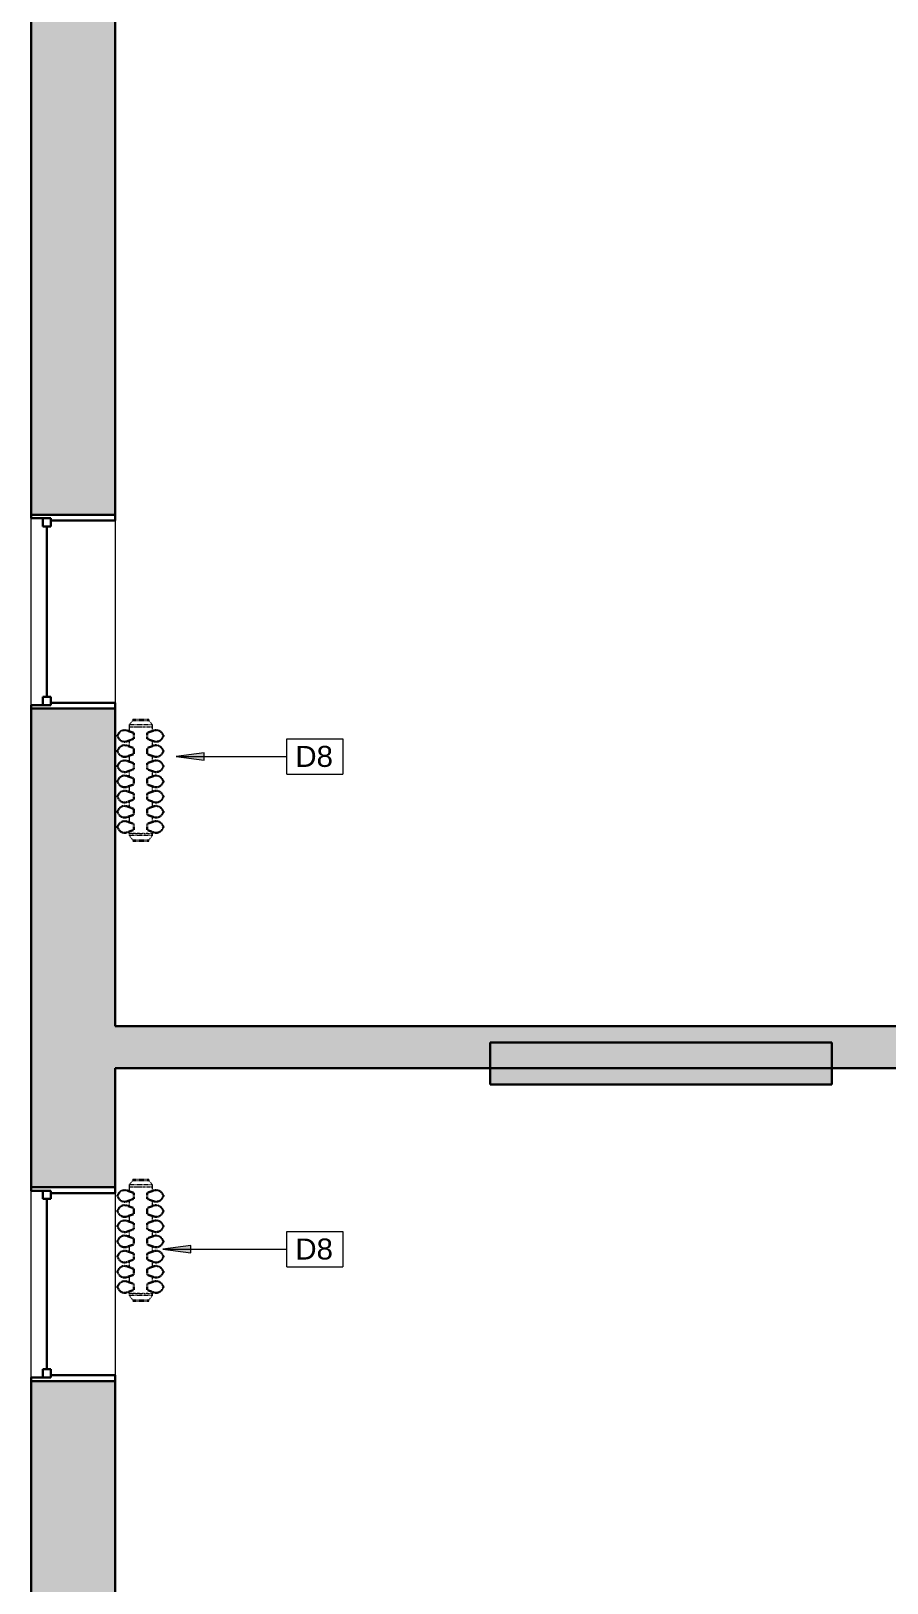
# Model space of a CAD drawing. Header units: inches. Extents: x -1176 to 1551, y -3558 to 978.
# Drawn here: x -1035.1 to -851.8, y -903.2 to -570.9 of the extents above; entities that cross this region are included whole.
import ezdxf

# ---------------------------------------------------------------- set-up
doc = ezdxf.new("R2010")
doc.units = ezdxf.units.IN
doc.header["$MEASUREMENT"] = 0
doc.linetypes.add('Demolished', pattern=[0.1875, 0.125, -0.0625])
for name, color, linetype, lineweight in [('A-ANNO-KEYN', 231, 'Continuous', 9), ('A-GENM', 13, 'Demolished', 9), ('A-GLAZ', 151, 'Continuous', 18), ('A-WALL', 113, 'Continuous', 18), ('A-WALL-PATT', 111, 'Continuous', 18)]:
    doc.layers.add(name, color=color, linetype=linetype, lineweight=lineweight)
doc.styles.add('Arial', font='arial.ttf', dxfattribs={"height": 4.5})

# ---------------------------------------------------------------- blocks, each defined once
blk = doc.blocks.new('Double Hung - medium 5ft 3_51_2_-6826450-1st Floor Demo')
at = {"layer": 'A-GLAZ', "color": 8, "lineweight": 30}
for p, q in [((-20.75, 9), (-20, 9)), ((-20, 4.75), (-20, 9)), ((20, 4.75), (20, 9)), ((20.75, 9), (20, 9)), ((-20, 6.5), (-20, 4.75)), ((-20, 6.5), (-18.25, 6.5)), ((-20, 4.75), (-18.25, 4.75)), ((-20, 4.75), (-19.5, 4.75)), ((-19.5, -9), (-19.5, 4.75)), ((-18.25, 6.5), (-18.25, 4.75)), ((-18.25, 5.625), (18.25, 5.625)), ((18.25, 6.5), (18.25, 4.75)), ((20, 6.5), (18.25, 6.5)), ((20, 4.75), (18.25, 4.75)), ((19.5, 4.75), (20, 4.75)), ((19.5, 4.75), (19.5, -9)), ((20, 6.5), (20, 4.75)), ((-19.5, -9), (-20.75, -9)), ((19.5, -9), (20.75, -9))]:
    blk.add_line(p, q, dxfattribs=at)
blk = doc.blocks.new('Cast_Iron_Radiator_8182 - Cast_Iron_Radiator_8182-V40-1st Floor Demo')
at = {"layer": 'A-GENM', "color": 10, "lineweight": 30}
for p, q in [((-5.97, 4.81), (-5.94, 4.85)), ((-5.79, 4.93), (-5.71, 4.93)), ((-5.56, 4.85), (-5.53, 4.81)), ((-2.72, 4.81), (-2.69, 4.85)), ((-2.54, 4.93), (-2.46, 4.93)), ((-2.31, 4.85), (-2.28, 4.81)), ((0.53, 4.81), (0.56, 4.85)), ((0.71, 4.93), (0.79, 4.93)), ((0.94, 4.85), (0.97, 4.81)), ((3.78, 4.81), (3.81, 4.85)), ((3.96, 4.93), (4.04, 4.93)), ((4.19, 4.85), (4.22, 4.81)), ((7.03, 4.81), (7.06, 4.85)), ((7.21, 4.93), (7.29, 4.93)), ((7.44, 4.85), (7.47, 4.81)), ((10.28, 4.81), (10.31, 4.85)), ((10.46, 4.93), (10.54, 4.93)), ((10.69, 4.85), (10.72, 4.81)), ((13.53, 4.81), (13.56, 4.85)), ((13.71, 4.93), (13.79, 4.93)), ((13.94, 4.85), (13.97, 4.81)), ((-6.91, 2.87), (-6.39, 1.43)), ((-5.11, 1.43), (-6.39, 1.43)), ((-4.59, 2.87), (-5.11, 1.43)), ((-3.66, 2.87), (-3.14, 1.43)), ((-1.86, 1.43), (-3.14, 1.43)), ((-1.34, 2.87), (-1.86, 1.43)), ((-0.41, 2.87), (0.11, 1.43)), ((1.39, 1.43), (0.11, 1.43)), ((1.91, 2.87), (1.39, 1.43)), ((2.84, 2.87), (3.36, 1.43)), ((4.64, 1.43), (3.36, 1.43)), ((5.16, 2.87), (4.64, 1.43)), ((6.09, 2.87), (6.61, 1.43)), ((7.89, 1.43), (6.61, 1.43)), ((8.41, 2.87), (7.89, 1.43)), ((9.34, 2.87), (9.86, 1.43)), ((11.14, 1.43), (9.86, 1.43)), ((11.66, 2.87), (11.14, 1.43)), ((12.59, 2.87), (13.11, 1.43)), ((14.39, 1.43), (13.11, 1.43)), ((14.91, 2.87), (14.39, 1.43)), ((-6.91, -2.87), (-6.39, -1.43)), ((-5.11, -1.43), (-6.39, -1.43)), ((-4.59, -2.87), (-5.11, -1.43)), ((-3.66, -2.87), (-3.14, -1.43)), ((-1.86, -1.43), (-3.14, -1.43)), ((-1.34, -2.87), (-1.86, -1.43)), ((-0.41, -2.87), (0.11, -1.43)), ((1.39, -1.43), (0.11, -1.43)), ((1.91, -2.87), (1.39, -1.43)), ((2.84, -2.87), (3.36, -1.43)), ((4.64, -1.43), (3.36, -1.43)), ((5.16, -2.87), (4.64, -1.43)), ((6.09, -2.87), (6.61, -1.43)), ((7.89, -1.43), (6.61, -1.43)), ((8.41, -2.87), (7.89, -1.43)), ((9.34, -2.87), (9.86, -1.43)), ((11.14, -1.43), (9.86, -1.43)), ((11.66, -2.87), (11.14, -1.43)), ((12.59, -2.87), (13.11, -1.43)), ((14.39, -1.43), (13.11, -1.43)), ((14.91, -2.87), (14.39, -1.43)), ((-5.97, -4.81), (-5.94, -4.85)), ((-5.79, -4.93), (-5.71, -4.93)), ((-5.56, -4.85), (-5.53, -4.81)), ((-2.72, -4.81), (-2.69, -4.85)), ((-2.54, -4.93), (-2.46, -4.93)), ((-2.31, -4.85), (-2.28, -4.81)), ((0.53, -4.81), (0.56, -4.85)), ((0.71, -4.93), (0.79, -4.93)), ((0.94, -4.85), (0.97, -4.81)), ((3.78, -4.81), (3.81, -4.85)), ((3.96, -4.93), (4.04, -4.93)), ((4.19, -4.85), (4.22, -4.81)), ((7.03, -4.81), (7.06, -4.85)), ((7.21, -4.93), (7.29, -4.93)), ((7.44, -4.85), (7.47, -4.81)), ((10.28, -4.81), (10.31, -4.85)), ((10.46, -4.93), (10.54, -4.93)), ((10.69, -4.85), (10.72, -4.81)), ((13.53, -4.81), (13.56, -4.85)), ((13.71, -4.93), (13.79, -4.93)), ((13.94, -4.85), (13.97, -4.81))]:
    blk.add_line(p, q, dxfattribs=at)
at = {"layer": 'A-GENM', "color": 7}
for p, q in [((-8.54, 1.63), (-8.79, 1.63)), ((-8.79, 1.63), (-8.79, -1.77)), ((-7.58, 2.44), (-8.54, 1.63)), ((-8.54, 1.63), (-8.54, -1.77)), ((-7.18, 2.44), (-7.58, 2.44)), ((-7.58, -2.57), (-7.58, 2.44)), ((-6.75, 2.44), (-7.18, 2.44)), ((-7.18, 2.29), (-7.18, 2.44)), ((-7.18, 2.3), (-7.18, 2.19)), ((-7.18, 1.78), (-7.18, 2.19)), ((-7.18, 1.79), (-7.18, 1.71)), ((-7.18, 1.7), (-7.18, 1.57)), ((-7.18, 1.05), (-7.18, 1.57)), ((-7.18, 1.06), (-7.18, 0.72)), ((-7.18, 0.19), (-7.18, 0.71)), ((-7.18, 0.19), (-7.18, -0.36)), ((-3.5, 2.44), (-4.75, 2.44)), ((-0.25, 2.44), (-1.5, 2.44)), ((3, 2.44), (1.75, 2.44)), ((6.25, 2.44), (5, 2.44)), ((9.5, 2.44), (8.25, 2.44)), ((12.75, 2.44), (11.5, 2.44)), ((15.7, 2.44), (14.75, 2.44)), ((16.11, 2.44), (15.7, 2.44)), ((15.7, 2.44), (15.7, 2.29)), ((15.7, 2.3), (15.7, 2.19)), ((15.7, 2.19), (15.7, 1.78)), ((15.7, 1.79), (15.7, 1.71)), ((15.7, 1.7), (15.7, 1.57)), ((15.7, 1.57), (15.7, 1.05)), ((15.7, 1.06), (15.7, 0.72)), ((15.7, 0.71), (15.7, 0.19)), ((15.7, 0.19), (15.7, -0.36)), ((17.06, 1.63), (16.11, 2.44)), ((16.11, -2.57), (16.11, 2.44)), ((17.31, 1.63), (17.06, 1.63)), ((17.06, 1.63), (17.06, -1.77)), ((17.31, 1.63), (17.31, -1.77)), ((-8.79, -1.77), (-8.54, -1.77)), ((-8.54, -1.77), (-7.58, -2.57)), ((-7.58, -2.57), (-7.18, -2.57)), ((-7.18, -0.83), (-7.18, -0.35)), ((-7.18, -0.83), (-7.18, -1.22)), ((-7.18, -1.6), (-7.18, -1.21)), ((-7.18, -1.61), (-7.18, -2.03)), ((-7.18, -2.26), (-7.18, -2.02)), ((-7.18, -2.29), (-7.18, -2.45)), ((-7.18, -2.55), (-7.18, -2.44)), ((-7.18, -2.56), (-7.18, -2.57)), ((-7.18, -2.56), (-6.8, -2.56)), ((-4.7, -2.56), (-3.55, -2.56)), ((-1.45, -2.56), (-0.3, -2.56)), ((1.8, -2.56), (2.95, -2.56)), ((5.05, -2.56), (6.2, -2.56)), ((8.3, -2.56), (9.45, -2.56)), ((11.55, -2.56), (12.7, -2.56)), ((14.8, -2.56), (15.7, -2.56)), ((15.7, -0.35), (15.7, -0.83)), ((15.7, -0.83), (15.7, -1.22)), ((15.7, -1.21), (15.7, -1.6)), ((15.7, -1.61), (15.7, -2.03)), ((15.7, -2.02), (15.7, -2.26)), ((15.7, -2.29), (15.7, -2.45)), ((15.7, -2.44), (15.7, -2.55)), ((15.7, -2.56), (15.7, -2.57)), ((15.7, -2.57), (16.11, -2.57)), ((16.11, -2.57), (17.06, -1.77)), ((17.06, -1.77), (17.31, -1.77))]:
    blk.add_line(p, q, dxfattribs=at)
at = {"layer": 'A-GENM', "color": 7, "flags": 128}
for points in [[(-7, 3.38), (-7, 3.44), (-7, 3.5), (-6.99, 3.56), (-6.98, 3.62), (-6.97, 3.68), (-6.96, 3.74), (-6.94, 3.8), (-6.93, 3.85), (-6.91, 3.91), (-6.88, 3.97), (-6.86, 4.02), (-6.83, 4.08), (-6.8, 4.13), (-6.77, 4.18), (-6.74, 4.23), (-6.71, 4.28), (-6.67, 4.33), (-6.63, 4.37), (-6.59, 4.42), (-6.55, 4.46), (-6.5, 4.5), (-6.46, 4.54), (-6.41, 4.58), (-6.36, 4.61), (-6.31, 4.65), (-6.26, 4.68), (-6.21, 4.71), (-6.16, 4.73), (-6.1, 4.76), (-6.05, 4.78), (-5.99, 4.8)], [(-7, 2.44), (-7, 2.5), (-7, 2.57), (-7, 2.64), (-7, 2.71), (-7, 2.77), (-7, 2.84), (-7, 2.9), (-7, 2.95), (-7, 3.01), (-7, 3.06), (-7, 3.1), (-7, 3.15), (-7, 3.18), (-7, 3.22), (-7, 3.25), (-7, 3.28), (-7, 3.31), (-7, 3.33), (-7, 3.35), (-7, 3.36), (-7, 3.37), (-7, 3.38), (-7, 3.38), (-7, 3.38)], [(-5.9, 4.89), (-5.9, 4.9), (-5.89, 4.9), (-5.88, 4.9), (-5.88, 4.91), (-5.87, 4.91), (-5.87, 4.92), (-5.86, 4.92), (-5.85, 4.92), (-5.84, 4.92), (-5.84, 4.93), (-5.83, 4.93), (-5.82, 4.93), (-5.82, 4.93), (-5.81, 4.93), (-5.8, 4.93)], [(-5.71, 4.93), (-5.7, 4.93), (-5.69, 4.93), (-5.68, 4.93), (-5.68, 4.93), (-5.67, 4.93), (-5.66, 4.93), (-5.65, 4.92), (-5.65, 4.92), (-5.64, 4.92), (-5.63, 4.91), (-5.63, 4.91), (-5.62, 4.91), (-5.61, 4.9), (-5.61, 4.9), (-5.6, 4.9), (-5.6, 4.89)], [(-5.53, 4.81), (-5.48, 4.79), (-5.42, 4.77), (-5.36, 4.74), (-5.31, 4.72), (-5.26, 4.69), (-5.21, 4.66), (-5.16, 4.62), (-5.11, 4.59), (-5.06, 4.55), (-5.01, 4.51), (-4.97, 4.47), (-4.93, 4.43), (-4.89, 4.39), (-4.85, 4.34), (-4.81, 4.3), (-4.77, 4.25), (-4.74, 4.2), (-4.71, 4.15), (-4.68, 4.1), (-4.65, 4.04), (-4.63, 3.99), (-4.6, 3.93), (-4.58, 3.88), (-4.56, 3.82), (-4.55, 3.76), (-4.53, 3.7), (-4.52, 3.64), (-4.51, 3.58), (-4.5, 3.52), (-4.5, 3.47), (-4.5, 3.41), (-4.5, 3.38)], [(-4.5, 3.38), (-4.5, 3.38), (-4.5, 3.38), (-4.5, 3.37), (-4.5, 3.35), (-4.5, 3.34), (-4.5, 3.31), (-4.5, 3.29), (-4.5, 3.26), (-4.5, 3.23), (-4.5, 3.19), (-4.5, 3.16), (-4.5, 3.11), (-4.5, 3.07), (-4.5, 3.02), (-4.5, 2.97), (-4.5, 2.91), (-4.5, 2.85), (-4.5, 2.79), (-4.5, 2.73), (-4.5, 2.66), (-4.5, 2.59), (-4.5, 2.52), (-4.5, 2.44)], [(-3.75, 3.38), (-3.75, 3.44), (-3.75, 3.5), (-3.74, 3.56), (-3.73, 3.62), (-3.72, 3.68), (-3.71, 3.74), (-3.69, 3.8), (-3.68, 3.85), (-3.66, 3.91), (-3.63, 3.97), (-3.61, 4.02), (-3.58, 4.08), (-3.55, 4.13), (-3.52, 4.18), (-3.49, 4.23), (-3.46, 4.28), (-3.42, 4.33), (-3.38, 4.37), (-3.34, 4.42), (-3.3, 4.46), (-3.25, 4.5), (-3.21, 4.54), (-3.16, 4.58), (-3.11, 4.61), (-3.06, 4.65), (-3.01, 4.68), (-2.96, 4.71), (-2.91, 4.73), (-2.85, 4.76), (-2.8, 4.78), (-2.74, 4.8)], [(-3.75, 2.44), (-3.75, 2.5), (-3.75, 2.57), (-3.75, 2.64), (-3.75, 2.71), (-3.75, 2.77), (-3.75, 2.84), (-3.75, 2.9), (-3.75, 2.95), (-3.75, 3.01), (-3.75, 3.06), (-3.75, 3.1), (-3.75, 3.15), (-3.75, 3.18), (-3.75, 3.22), (-3.75, 3.25), (-3.75, 3.28), (-3.75, 3.31), (-3.75, 3.33), (-3.75, 3.35), (-3.75, 3.36), (-3.75, 3.37), (-3.75, 3.38), (-3.75, 3.38), (-3.75, 3.38)], [(-2.65, 4.89), (-2.65, 4.9), (-2.64, 4.9), (-2.63, 4.9), (-2.63, 4.91), (-2.62, 4.91), (-2.62, 4.92), (-2.61, 4.92), (-2.6, 4.92), (-2.59, 4.92), (-2.59, 4.93), (-2.58, 4.93), (-2.57, 4.93), (-2.57, 4.93), (-2.56, 4.93), (-2.55, 4.93)], [(-2.46, 4.93), (-2.45, 4.93), (-2.44, 4.93), (-2.43, 4.93), (-2.43, 4.93), (-2.42, 4.93), (-2.41, 4.93), (-2.4, 4.92), (-2.4, 4.92), (-2.39, 4.92), (-2.38, 4.91), (-2.38, 4.91), (-2.37, 4.91), (-2.36, 4.9), (-2.36, 4.9), (-2.35, 4.9), (-2.35, 4.89)], [(-2.28, 4.81), (-2.23, 4.79), (-2.17, 4.77), (-2.11, 4.74), (-2.06, 4.72), (-2.01, 4.69), (-1.96, 4.66), (-1.91, 4.62), (-1.86, 4.59), (-1.81, 4.55), (-1.76, 4.51), (-1.72, 4.47), (-1.68, 4.43), (-1.64, 4.39), (-1.6, 4.34), (-1.56, 4.3), (-1.52, 4.25), (-1.49, 4.2), (-1.46, 4.15), (-1.43, 4.1), (-1.4, 4.04), (-1.38, 3.99), (-1.35, 3.93), (-1.33, 3.88), (-1.31, 3.82), (-1.3, 3.76), (-1.28, 3.7), (-1.27, 3.64), (-1.26, 3.58), (-1.25, 3.52), (-1.25, 3.47), (-1.25, 3.41), (-1.25, 3.38)], [(-1.25, 3.38), (-1.25, 3.38), (-1.25, 3.38), (-1.25, 3.37), (-1.25, 3.35), (-1.25, 3.34), (-1.25, 3.31), (-1.25, 3.29), (-1.25, 3.26), (-1.25, 3.23), (-1.25, 3.19), (-1.25, 3.16), (-1.25, 3.11), (-1.25, 3.07), (-1.25, 3.02), (-1.25, 2.97), (-1.25, 2.91), (-1.25, 2.85), (-1.25, 2.79), (-1.25, 2.73), (-1.25, 2.66), (-1.25, 2.59), (-1.25, 2.52), (-1.25, 2.44)], [(-0.5, 3.38), (-0.5, 3.44), (-0.5, 3.5), (-0.49, 3.56), (-0.48, 3.62), (-0.47, 3.68), (-0.46, 3.74), (-0.44, 3.8), (-0.43, 3.85), (-0.41, 3.91), (-0.38, 3.97), (-0.36, 4.02), (-0.33, 4.08), (-0.3, 4.13), (-0.27, 4.18), (-0.24, 4.23), (-0.21, 4.28), (-0.17, 4.33), (-0.13, 4.37), (-0.09, 4.42), (-0.05, 4.46), (0, 4.5), (0.04, 4.54), (0.09, 4.58), (0.14, 4.61), (0.19, 4.65), (0.24, 4.68), (0.29, 4.71), (0.34, 4.73), (0.4, 4.76), (0.45, 4.78), (0.51, 4.8)], [(-0.5, 2.44), (-0.5, 2.5), (-0.5, 2.57), (-0.5, 2.64), (-0.5, 2.71), (-0.5, 2.77), (-0.5, 2.84), (-0.5, 2.9), (-0.5, 2.95), (-0.5, 3.01), (-0.5, 3.06), (-0.5, 3.1), (-0.5, 3.15), (-0.5, 3.18), (-0.5, 3.22), (-0.5, 3.25), (-0.5, 3.28), (-0.5, 3.31), (-0.5, 3.33), (-0.5, 3.35), (-0.5, 3.36), (-0.5, 3.37), (-0.5, 3.38), (-0.5, 3.38), (-0.5, 3.38)], [(0.6, 4.89), (0.6, 4.9), (0.61, 4.9), (0.62, 4.9), (0.62, 4.91), (0.63, 4.91), (0.63, 4.92), (0.64, 4.92), (0.65, 4.92), (0.66, 4.92), (0.66, 4.93), (0.67, 4.93), (0.68, 4.93), (0.68, 4.93), (0.69, 4.93), (0.7, 4.93)], [(0.79, 4.93), (0.8, 4.93), (0.81, 4.93), (0.82, 4.93), (0.82, 4.93), (0.83, 4.93), (0.84, 4.93), (0.85, 4.92), (0.85, 4.92), (0.86, 4.92), (0.87, 4.91), (0.87, 4.91), (0.88, 4.91), (0.89, 4.9), (0.89, 4.9), (0.9, 4.9), (0.9, 4.89)], [(0.97, 4.81), (1.02, 4.79), (1.08, 4.77), (1.14, 4.74), (1.19, 4.72), (1.24, 4.69), (1.29, 4.66), (1.34, 4.62), (1.39, 4.59), (1.44, 4.55), (1.49, 4.51), (1.53, 4.47), (1.57, 4.43), (1.61, 4.39), (1.65, 4.34), (1.69, 4.3), (1.73, 4.25), (1.76, 4.2), (1.79, 4.15), (1.82, 4.1), (1.85, 4.04), (1.87, 3.99), (1.9, 3.93), (1.92, 3.88), (1.94, 3.82), (1.95, 3.76), (1.97, 3.7), (1.98, 3.64), (1.99, 3.58), (2, 3.52), (2, 3.47), (2, 3.41), (2, 3.38)], [(2, 3.38), (2, 3.38), (2, 3.38), (2, 3.37), (2, 3.35), (2, 3.34), (2, 3.31), (2, 3.29), (2, 3.26), (2, 3.23), (2, 3.19), (2, 3.16), (2, 3.11), (2, 3.07), (2, 3.02), (2, 2.97), (2, 2.91), (2, 2.85), (2, 2.79), (2, 2.73), (2, 2.66), (2, 2.59), (2, 2.52), (2, 2.44)], [(2.75, 3.38), (2.75, 3.44), (2.75, 3.5), (2.76, 3.56), (2.77, 3.62), (2.78, 3.68), (2.79, 3.74), (2.81, 3.8), (2.82, 3.85), (2.84, 3.91), (2.87, 3.97), (2.89, 4.02), (2.92, 4.08), (2.95, 4.13), (2.98, 4.18), (3.01, 4.23), (3.04, 4.28), (3.08, 4.33), (3.12, 4.37), (3.16, 4.42), (3.2, 4.46), (3.25, 4.5), (3.29, 4.54), (3.34, 4.58), (3.39, 4.61), (3.44, 4.65), (3.49, 4.68), (3.54, 4.71), (3.59, 4.73), (3.65, 4.76), (3.7, 4.78), (3.76, 4.8)], [(2.75, 2.44), (2.75, 2.5), (2.75, 2.57), (2.75, 2.64), (2.75, 2.71), (2.75, 2.77), (2.75, 2.84), (2.75, 2.9), (2.75, 2.95), (2.75, 3.01), (2.75, 3.06), (2.75, 3.1), (2.75, 3.15), (2.75, 3.18), (2.75, 3.22), (2.75, 3.25), (2.75, 3.28), (2.75, 3.31), (2.75, 3.33), (2.75, 3.35), (2.75, 3.36), (2.75, 3.37), (2.75, 3.38), (2.75, 3.38), (2.75, 3.38)], [(3.85, 4.89), (3.85, 4.9), (3.86, 4.9), (3.87, 4.9), (3.87, 4.91), (3.88, 4.91), (3.88, 4.92), (3.89, 4.92), (3.9, 4.92), (3.91, 4.92), (3.91, 4.93), (3.92, 4.93), (3.93, 4.93), (3.93, 4.93), (3.94, 4.93), (3.95, 4.93)], [(4.04, 4.93), (4.05, 4.93), (4.06, 4.93), (4.07, 4.93), (4.07, 4.93), (4.08, 4.93), (4.09, 4.93), (4.1, 4.92), (4.1, 4.92), (4.11, 4.92), (4.12, 4.91), (4.12, 4.91), (4.13, 4.91), (4.14, 4.9), (4.14, 4.9), (4.15, 4.9), (4.15, 4.89)], [(4.22, 4.81), (4.27, 4.79), (4.33, 4.77), (4.39, 4.74), (4.44, 4.72), (4.49, 4.69), (4.54, 4.66), (4.59, 4.62), (4.64, 4.59), (4.69, 4.55), (4.74, 4.51), (4.78, 4.47), (4.82, 4.43), (4.86, 4.39), (4.9, 4.34), (4.94, 4.3), (4.98, 4.25), (5.01, 4.2), (5.04, 4.15), (5.07, 4.1), (5.1, 4.04), (5.12, 3.99), (5.15, 3.93), (5.17, 3.88), (5.19, 3.82), (5.2, 3.76), (5.22, 3.7), (5.23, 3.64), (5.24, 3.58), (5.25, 3.52), (5.25, 3.47), (5.25, 3.41), (5.25, 3.38)], [(5.25, 3.38), (5.25, 3.38), (5.25, 3.38), (5.25, 3.37), (5.25, 3.35), (5.25, 3.34), (5.25, 3.31), (5.25, 3.29), (5.25, 3.26), (5.25, 3.23), (5.25, 3.19), (5.25, 3.16), (5.25, 3.11), (5.25, 3.07), (5.25, 3.02), (5.25, 2.97), (5.25, 2.91), (5.25, 2.85), (5.25, 2.79), (5.25, 2.73), (5.25, 2.66), (5.25, 2.59), (5.25, 2.52), (5.25, 2.44)], [(6, 3.38), (6, 3.44), (6, 3.5), (6.01, 3.56), (6.02, 3.62), (6.03, 3.68), (6.04, 3.74), (6.06, 3.8), (6.07, 3.85), (6.09, 3.91), (6.12, 3.97), (6.14, 4.02), (6.17, 4.08), (6.2, 4.13), (6.23, 4.18), (6.26, 4.23), (6.29, 4.28), (6.33, 4.33), (6.37, 4.37), (6.41, 4.42), (6.45, 4.46), (6.5, 4.5), (6.54, 4.54), (6.59, 4.58), (6.64, 4.61), (6.69, 4.65), (6.74, 4.68), (6.79, 4.71), (6.84, 4.73), (6.9, 4.76), (6.95, 4.78), (7.01, 4.8)], [(6, 2.44), (6, 2.5), (6, 2.57), (6, 2.64), (6, 2.71), (6, 2.77), (6, 2.84), (6, 2.9), (6, 2.95), (6, 3.01), (6, 3.06), (6, 3.1), (6, 3.15), (6, 3.18), (6, 3.22), (6, 3.25), (6, 3.28), (6, 3.31), (6, 3.33), (6, 3.35), (6, 3.36), (6, 3.37), (6, 3.38), (6, 3.38), (6, 3.38)], [(7.1, 4.89), (7.1, 4.9), (7.11, 4.9), (7.12, 4.9), (7.12, 4.91), (7.13, 4.91), (7.13, 4.92), (7.14, 4.92), (7.15, 4.92), (7.16, 4.92), (7.16, 4.93), (7.17, 4.93), (7.18, 4.93), (7.18, 4.93), (7.19, 4.93), (7.2, 4.93)], [(7.29, 4.93), (7.3, 4.93), (7.31, 4.93), (7.32, 4.93), (7.32, 4.93), (7.33, 4.93), (7.34, 4.93), (7.35, 4.92), (7.35, 4.92), (7.36, 4.92), (7.37, 4.91), (7.37, 4.91), (7.38, 4.91), (7.39, 4.9), (7.39, 4.9), (7.4, 4.9), (7.4, 4.89)], [(7.47, 4.81), (7.52, 4.79), (7.58, 4.77), (7.64, 4.74), (7.69, 4.72), (7.74, 4.69), (7.79, 4.66), (7.84, 4.62), (7.89, 4.59), (7.94, 4.55), (7.99, 4.51), (8.03, 4.47), (8.07, 4.43), (8.11, 4.39), (8.15, 4.34), (8.19, 4.3), (8.23, 4.25), (8.26, 4.2), (8.29, 4.15), (8.32, 4.1), (8.35, 4.04), (8.37, 3.99), (8.4, 3.93), (8.42, 3.88), (8.44, 3.82), (8.45, 3.76), (8.47, 3.7), (8.48, 3.64), (8.49, 3.58), (8.5, 3.52), (8.5, 3.47), (8.5, 3.41), (8.5, 3.38)], [(8.5, 3.38), (8.5, 3.38), (8.5, 3.38), (8.5, 3.37), (8.5, 3.35), (8.5, 3.34), (8.5, 3.31), (8.5, 3.29), (8.5, 3.26), (8.5, 3.23), (8.5, 3.19), (8.5, 3.16), (8.5, 3.11), (8.5, 3.07), (8.5, 3.02), (8.5, 2.97), (8.5, 2.91), (8.5, 2.85), (8.5, 2.79), (8.5, 2.73), (8.5, 2.66), (8.5, 2.59), (8.5, 2.52), (8.5, 2.44)], [(9.25, 3.38), (9.25, 3.44), (9.25, 3.5), (9.26, 3.56), (9.27, 3.62), (9.28, 3.68), (9.29, 3.74), (9.31, 3.8), (9.32, 3.85), (9.34, 3.91), (9.37, 3.97), (9.39, 4.02), (9.42, 4.08), (9.45, 4.13), (9.48, 4.18), (9.51, 4.23), (9.54, 4.28), (9.58, 4.33), (9.62, 4.37), (9.66, 4.42), (9.7, 4.46), (9.75, 4.5), (9.79, 4.54), (9.84, 4.58), (9.89, 4.61), (9.94, 4.65), (9.99, 4.68), (10.04, 4.71), (10.09, 4.73), (10.15, 4.76), (10.2, 4.78), (10.26, 4.8)], [(9.25, 2.44), (9.25, 2.5), (9.25, 2.57), (9.25, 2.64), (9.25, 2.71), (9.25, 2.77), (9.25, 2.84), (9.25, 2.9), (9.25, 2.95), (9.25, 3.01), (9.25, 3.06), (9.25, 3.1), (9.25, 3.15), (9.25, 3.18), (9.25, 3.22), (9.25, 3.25), (9.25, 3.28), (9.25, 3.31), (9.25, 3.33), (9.25, 3.35), (9.25, 3.36), (9.25, 3.37), (9.25, 3.38), (9.25, 3.38), (9.25, 3.38)], [(10.35, 4.89), (10.35, 4.9), (10.36, 4.9), (10.37, 4.9), (10.37, 4.91), (10.38, 4.91), (10.38, 4.92), (10.39, 4.92), (10.4, 4.92), (10.41, 4.92), (10.41, 4.93), (10.42, 4.93), (10.43, 4.93), (10.43, 4.93), (10.44, 4.93), (10.45, 4.93)], [(10.54, 4.93), (10.55, 4.93), (10.56, 4.93), (10.57, 4.93), (10.57, 4.93), (10.58, 4.93), (10.59, 4.93), (10.6, 4.92), (10.6, 4.92), (10.61, 4.92), (10.62, 4.91), (10.62, 4.91), (10.63, 4.91), (10.64, 4.9), (10.64, 4.9), (10.65, 4.9), (10.65, 4.89)], [(10.72, 4.81), (10.77, 4.79), (10.83, 4.77), (10.89, 4.74), (10.94, 4.72), (10.99, 4.69), (11.04, 4.66), (11.09, 4.62), (11.14, 4.59), (11.19, 4.55), (11.24, 4.51), (11.28, 4.47), (11.32, 4.43), (11.36, 4.39), (11.4, 4.34), (11.44, 4.3), (11.48, 4.25), (11.51, 4.2), (11.54, 4.15), (11.57, 4.1), (11.6, 4.04), (11.62, 3.99), (11.65, 3.93), (11.67, 3.88), (11.69, 3.82), (11.7, 3.76), (11.72, 3.7), (11.73, 3.64), (11.74, 3.58), (11.75, 3.52), (11.75, 3.47), (11.75, 3.41), (11.75, 3.38)], [(11.75, 3.38), (11.75, 3.38), (11.75, 3.38), (11.75, 3.37), (11.75, 3.35), (11.75, 3.34), (11.75, 3.31), (11.75, 3.29), (11.75, 3.26), (11.75, 3.23), (11.75, 3.19), (11.75, 3.16), (11.75, 3.11), (11.75, 3.07), (11.75, 3.02), (11.75, 2.97), (11.75, 2.91), (11.75, 2.85), (11.75, 2.79), (11.75, 2.73), (11.75, 2.66), (11.75, 2.59), (11.75, 2.52), (11.75, 2.44)], [(12.5, 3.38), (12.5, 3.44), (12.5, 3.5), (12.51, 3.56), (12.52, 3.62), (12.53, 3.68), (12.54, 3.74), (12.56, 3.8), (12.57, 3.85), (12.59, 3.91), (12.62, 3.97), (12.64, 4.02), (12.67, 4.08), (12.7, 4.13), (12.73, 4.18), (12.76, 4.23), (12.79, 4.28), (12.83, 4.33), (12.87, 4.37), (12.91, 4.42), (12.95, 4.46), (13, 4.5), (13.04, 4.54), (13.09, 4.58), (13.14, 4.61), (13.19, 4.65), (13.24, 4.68), (13.29, 4.71), (13.34, 4.73), (13.4, 4.76), (13.45, 4.78), (13.51, 4.8)], [(12.5, 2.44), (12.5, 2.5), (12.5, 2.57), (12.5, 2.64), (12.5, 2.71), (12.5, 2.77), (12.5, 2.84), (12.5, 2.9), (12.5, 2.95), (12.5, 3.01), (12.5, 3.06), (12.5, 3.1), (12.5, 3.15), (12.5, 3.18), (12.5, 3.22), (12.5, 3.25), (12.5, 3.28), (12.5, 3.31), (12.5, 3.33), (12.5, 3.35), (12.5, 3.36), (12.5, 3.37), (12.5, 3.38), (12.5, 3.38), (12.5, 3.38)], [(13.6, 4.89), (13.6, 4.9), (13.61, 4.9), (13.62, 4.9), (13.62, 4.91), (13.63, 4.91), (13.63, 4.92), (13.64, 4.92), (13.65, 4.92), (13.66, 4.92), (13.66, 4.93), (13.67, 4.93), (13.68, 4.93), (13.68, 4.93), (13.69, 4.93), (13.7, 4.93)], [(13.79, 4.93), (13.8, 4.93), (13.81, 4.93), (13.82, 4.93), (13.82, 4.93), (13.83, 4.93), (13.84, 4.93), (13.85, 4.92), (13.85, 4.92), (13.86, 4.92), (13.87, 4.91), (13.87, 4.91), (13.88, 4.91), (13.89, 4.9), (13.89, 4.9), (13.9, 4.9), (13.9, 4.89)], [(13.97, 4.81), (14.02, 4.79), (14.08, 4.77), (14.14, 4.74), (14.19, 4.72), (14.24, 4.69), (14.29, 4.66), (14.34, 4.62), (14.39, 4.59), (14.44, 4.55), (14.49, 4.51), (14.53, 4.47), (14.57, 4.43), (14.61, 4.39), (14.65, 4.34), (14.69, 4.3), (14.73, 4.25), (14.76, 4.2), (14.79, 4.15), (14.82, 4.1), (14.85, 4.04), (14.87, 3.99), (14.9, 3.93), (14.92, 3.88), (14.94, 3.82), (14.95, 3.76), (14.97, 3.7), (14.98, 3.64), (14.99, 3.58), (15, 3.52), (15, 3.47), (15, 3.41), (15, 3.38)], [(15, 3.38), (15, 3.38), (15, 3.38), (15, 3.37), (15, 3.35), (15, 3.34), (15, 3.31), (15, 3.29), (15, 3.26), (15, 3.23), (15, 3.19), (15, 3.16), (15, 3.11), (15, 3.07), (15, 3.02), (15, 2.97), (15, 2.91), (15, 2.85), (15, 2.79), (15, 2.73), (15, 2.66), (15, 2.59), (15, 2.52), (15, 2.44)], [(-7, -3.38), (-7, -3.38), (-7, -3.38), (-7, -3.37), (-7, -3.35), (-7, -3.34), (-7, -3.31), (-7, -3.29), (-7, -3.26), (-7, -3.23), (-7, -3.19), (-7, -3.16), (-7, -3.11), (-7, -3.07), (-7, -3.02), (-7, -2.97), (-7, -2.91), (-7, -2.85), (-7, -2.79), (-7, -2.73), (-7, -2.66), (-7, -2.59), (-7, -2.56)], [(-4.5, -2.57), (-4.5, -2.64), (-4.5, -2.71), (-4.5, -2.77), (-4.5, -2.84), (-4.5, -2.9), (-4.5, -2.95), (-4.5, -3.01), (-4.5, -3.06), (-4.5, -3.1), (-4.5, -3.15), (-4.5, -3.18), (-4.5, -3.22), (-4.5, -3.25), (-4.5, -3.28), (-4.5, -3.31), (-4.5, -3.33), (-4.5, -3.35), (-4.5, -3.36), (-4.5, -3.37), (-4.5, -3.38), (-4.5, -3.38), (-4.5, -3.38)], [(-3.75, -3.38), (-3.75, -3.38), (-3.75, -3.38), (-3.75, -3.37), (-3.75, -3.35), (-3.75, -3.34), (-3.75, -3.31), (-3.75, -3.29), (-3.75, -3.26), (-3.75, -3.23), (-3.75, -3.19), (-3.75, -3.16), (-3.75, -3.11), (-3.75, -3.07), (-3.75, -3.02), (-3.75, -2.97), (-3.75, -2.91), (-3.75, -2.85), (-3.75, -2.79), (-3.75, -2.73), (-3.75, -2.66), (-3.75, -2.59), (-3.75, -2.56)], [(-1.25, -2.57), (-1.25, -2.64), (-1.25, -2.71), (-1.25, -2.77), (-1.25, -2.84), (-1.25, -2.9), (-1.25, -2.95), (-1.25, -3.01), (-1.25, -3.06), (-1.25, -3.1), (-1.25, -3.15), (-1.25, -3.18), (-1.25, -3.22), (-1.25, -3.25), (-1.25, -3.28), (-1.25, -3.31), (-1.25, -3.33), (-1.25, -3.35), (-1.25, -3.36), (-1.25, -3.37), (-1.25, -3.38), (-1.25, -3.38), (-1.25, -3.38)], [(-0.5, -3.38), (-0.5, -3.38), (-0.5, -3.38), (-0.5, -3.37), (-0.5, -3.35), (-0.5, -3.34), (-0.5, -3.31), (-0.5, -3.29), (-0.5, -3.26), (-0.5, -3.23), (-0.5, -3.19), (-0.5, -3.16), (-0.5, -3.11), (-0.5, -3.07), (-0.5, -3.02), (-0.5, -2.97), (-0.5, -2.91), (-0.5, -2.85), (-0.5, -2.79), (-0.5, -2.73), (-0.5, -2.66), (-0.5, -2.59), (-0.5, -2.56)], [(2, -2.57), (2, -2.64), (2, -2.71), (2, -2.77), (2, -2.84), (2, -2.9), (2, -2.95), (2, -3.01), (2, -3.06), (2, -3.1), (2, -3.15), (2, -3.18), (2, -3.22), (2, -3.25), (2, -3.28), (2, -3.31), (2, -3.33), (2, -3.35), (2, -3.36), (2, -3.37), (2, -3.38), (2, -3.38), (2, -3.38)], [(2.75, -3.38), (2.75, -3.38), (2.75, -3.38), (2.75, -3.37), (2.75, -3.35), (2.75, -3.34), (2.75, -3.31), (2.75, -3.29), (2.75, -3.26), (2.75, -3.23), (2.75, -3.19), (2.75, -3.16), (2.75, -3.11), (2.75, -3.07), (2.75, -3.02), (2.75, -2.97), (2.75, -2.91), (2.75, -2.85), (2.75, -2.79), (2.75, -2.73), (2.75, -2.66), (2.75, -2.59), (2.75, -2.56)], [(5.25, -2.57), (5.25, -2.64), (5.25, -2.71), (5.25, -2.77), (5.25, -2.84), (5.25, -2.9), (5.25, -2.95), (5.25, -3.01), (5.25, -3.06), (5.25, -3.1), (5.25, -3.15), (5.25, -3.18), (5.25, -3.22), (5.25, -3.25), (5.25, -3.28), (5.25, -3.31), (5.25, -3.33), (5.25, -3.35), (5.25, -3.36), (5.25, -3.37), (5.25, -3.38), (5.25, -3.38), (5.25, -3.38)], [(6, -3.38), (6, -3.38), (6, -3.38), (6, -3.37), (6, -3.35), (6, -3.34), (6, -3.31), (6, -3.29), (6, -3.26), (6, -3.23), (6, -3.19), (6, -3.16), (6, -3.11), (6, -3.07), (6, -3.02), (6, -2.97), (6, -2.91), (6, -2.85), (6, -2.79), (6, -2.73), (6, -2.66), (6, -2.59), (6, -2.56)], [(8.5, -2.57), (8.5, -2.64), (8.5, -2.71), (8.5, -2.77), (8.5, -2.84), (8.5, -2.9), (8.5, -2.95), (8.5, -3.01), (8.5, -3.06), (8.5, -3.1), (8.5, -3.15), (8.5, -3.18), (8.5, -3.22), (8.5, -3.25), (8.5, -3.28), (8.5, -3.31), (8.5, -3.33), (8.5, -3.35), (8.5, -3.36), (8.5, -3.37), (8.5, -3.38), (8.5, -3.38), (8.5, -3.38)], [(9.25, -3.38), (9.25, -3.38), (9.25, -3.38), (9.25, -3.37), (9.25, -3.35), (9.25, -3.34), (9.25, -3.31), (9.25, -3.29), (9.25, -3.26), (9.25, -3.23), (9.25, -3.19), (9.25, -3.16), (9.25, -3.11), (9.25, -3.07), (9.25, -3.02), (9.25, -2.97), (9.25, -2.91), (9.25, -2.85), (9.25, -2.79), (9.25, -2.73), (9.25, -2.66), (9.25, -2.59), (9.25, -2.56)], [(11.75, -2.57), (11.75, -2.64), (11.75, -2.71), (11.75, -2.77), (11.75, -2.84), (11.75, -2.9), (11.75, -2.95), (11.75, -3.01), (11.75, -3.06), (11.75, -3.1), (11.75, -3.15), (11.75, -3.18), (11.75, -3.22), (11.75, -3.25), (11.75, -3.28), (11.75, -3.31), (11.75, -3.33), (11.75, -3.35), (11.75, -3.36), (11.75, -3.37), (11.75, -3.38), (11.75, -3.38), (11.75, -3.38)], [(12.5, -3.38), (12.5, -3.38), (12.5, -3.38), (12.5, -3.37), (12.5, -3.35), (12.5, -3.34), (12.5, -3.31), (12.5, -3.29), (12.5, -3.26), (12.5, -3.23), (12.5, -3.19), (12.5, -3.16), (12.5, -3.11), (12.5, -3.07), (12.5, -3.02), (12.5, -2.97), (12.5, -2.91), (12.5, -2.85), (12.5, -2.79), (12.5, -2.73), (12.5, -2.66), (12.5, -2.59), (12.5, -2.56)], [(15, -2.57), (15, -2.64), (15, -2.71), (15, -2.77), (15, -2.84), (15, -2.9), (15, -2.95), (15, -3.01), (15, -3.06), (15, -3.1), (15, -3.15), (15, -3.18), (15, -3.22), (15, -3.25), (15, -3.28), (15, -3.31), (15, -3.33), (15, -3.35), (15, -3.36), (15, -3.37), (15, -3.38), (15, -3.38), (15, -3.38)], [(-5.97, -4.81), (-6.02, -4.79), (-6.08, -4.77), (-6.14, -4.74), (-6.19, -4.72), (-6.24, -4.69), (-6.29, -4.66), (-6.34, -4.62), (-6.39, -4.59), (-6.44, -4.55), (-6.49, -4.51), (-6.53, -4.47), (-6.57, -4.43), (-6.61, -4.39), (-6.65, -4.34), (-6.69, -4.3), (-6.73, -4.25), (-6.76, -4.2), (-6.79, -4.15), (-6.82, -4.1), (-6.85, -4.04), (-6.87, -3.99), (-6.9, -3.93), (-6.92, -3.88), (-6.94, -3.82), (-6.95, -3.76), (-6.97, -3.7), (-6.98, -3.64), (-6.99, -3.58), (-7, -3.52), (-7, -3.47), (-7, -3.41), (-7, -3.38)], [(-5.79, -4.93), (-5.8, -4.93), (-5.81, -4.93), (-5.82, -4.93), (-5.82, -4.93), (-5.83, -4.93), (-5.84, -4.93), (-5.85, -4.92), (-5.85, -4.92), (-5.86, -4.92), (-5.87, -4.91), (-5.87, -4.91), (-5.88, -4.91), (-5.89, -4.9), (-5.89, -4.9), (-5.9, -4.9), (-5.9, -4.89)], [(-5.6, -4.89), (-5.6, -4.9), (-5.61, -4.9), (-5.62, -4.9), (-5.62, -4.91), (-5.63, -4.91), (-5.63, -4.92), (-5.64, -4.92), (-5.65, -4.92), (-5.66, -4.92), (-5.66, -4.93), (-5.67, -4.93), (-5.68, -4.93), (-5.68, -4.93), (-5.69, -4.93), (-5.7, -4.93)], [(-4.5, -3.38), (-4.5, -3.44), (-4.5, -3.5), (-4.51, -3.56), (-4.52, -3.62), (-4.53, -3.68), (-4.54, -3.74), (-4.56, -3.8), (-4.57, -3.85), (-4.59, -3.91), (-4.62, -3.97), (-4.64, -4.02), (-4.67, -4.08), (-4.7, -4.13), (-4.73, -4.18), (-4.76, -4.23), (-4.79, -4.28), (-4.83, -4.33), (-4.87, -4.37), (-4.91, -4.42), (-4.95, -4.46), (-5, -4.5), (-5.04, -4.54), (-5.09, -4.58), (-5.14, -4.61), (-5.19, -4.65), (-5.24, -4.68), (-5.29, -4.71), (-5.34, -4.73), (-5.4, -4.76), (-5.45, -4.78), (-5.51, -4.8)], [(-2.72, -4.81), (-2.77, -4.79), (-2.83, -4.77), (-2.89, -4.74), (-2.94, -4.72), (-2.99, -4.69), (-3.04, -4.66), (-3.09, -4.62), (-3.14, -4.59), (-3.19, -4.55), (-3.24, -4.51), (-3.28, -4.47), (-3.32, -4.43), (-3.36, -4.39), (-3.4, -4.34), (-3.44, -4.3), (-3.48, -4.25), (-3.51, -4.2), (-3.54, -4.15), (-3.57, -4.1), (-3.6, -4.04), (-3.62, -3.99), (-3.65, -3.93), (-3.67, -3.88), (-3.69, -3.82), (-3.7, -3.76), (-3.72, -3.7), (-3.73, -3.64), (-3.74, -3.58), (-3.75, -3.52), (-3.75, -3.47), (-3.75, -3.41), (-3.75, -3.38)], [(-2.54, -4.93), (-2.55, -4.93), (-2.56, -4.93), (-2.57, -4.93), (-2.57, -4.93), (-2.58, -4.93), (-2.59, -4.93), (-2.6, -4.92), (-2.6, -4.92), (-2.61, -4.92), (-2.62, -4.91), (-2.62, -4.91), (-2.63, -4.91), (-2.64, -4.9), (-2.64, -4.9), (-2.65, -4.9), (-2.65, -4.89)], [(-2.35, -4.89), (-2.35, -4.9), (-2.36, -4.9), (-2.37, -4.9), (-2.37, -4.91), (-2.38, -4.91), (-2.38, -4.92), (-2.39, -4.92), (-2.4, -4.92), (-2.41, -4.92), (-2.41, -4.93), (-2.42, -4.93), (-2.43, -4.93), (-2.43, -4.93), (-2.44, -4.93), (-2.45, -4.93)], [(-1.25, -3.38), (-1.25, -3.44), (-1.25, -3.5), (-1.26, -3.56), (-1.27, -3.62), (-1.28, -3.68), (-1.29, -3.74), (-1.31, -3.8), (-1.32, -3.85), (-1.34, -3.91), (-1.37, -3.97), (-1.39, -4.02), (-1.42, -4.08), (-1.45, -4.13), (-1.48, -4.18), (-1.51, -4.23), (-1.54, -4.28), (-1.58, -4.33), (-1.62, -4.37), (-1.66, -4.42), (-1.7, -4.46), (-1.75, -4.5), (-1.79, -4.54), (-1.84, -4.58), (-1.89, -4.61), (-1.94, -4.65), (-1.99, -4.68), (-2.04, -4.71), (-2.09, -4.73), (-2.15, -4.76), (-2.2, -4.78), (-2.26, -4.8)], [(0.53, -4.81), (0.48, -4.79), (0.42, -4.77), (0.36, -4.74), (0.31, -4.72), (0.26, -4.69), (0.21, -4.66), (0.16, -4.62), (0.11, -4.59), (0.06, -4.55), (0.01, -4.51), (-0.03, -4.47), (-0.07, -4.43), (-0.11, -4.39), (-0.15, -4.34), (-0.19, -4.3), (-0.23, -4.25), (-0.26, -4.2), (-0.29, -4.15), (-0.32, -4.1), (-0.35, -4.04), (-0.37, -3.99), (-0.4, -3.93), (-0.42, -3.88), (-0.44, -3.82), (-0.45, -3.76), (-0.47, -3.7), (-0.48, -3.64), (-0.49, -3.58), (-0.5, -3.52), (-0.5, -3.47), (-0.5, -3.41), (-0.5, -3.38)], [(0.71, -4.93), (0.7, -4.93), (0.69, -4.93), (0.68, -4.93), (0.68, -4.93), (0.67, -4.93), (0.66, -4.93), (0.65, -4.92), (0.65, -4.92), (0.64, -4.92), (0.63, -4.91), (0.63, -4.91), (0.62, -4.91), (0.61, -4.9), (0.61, -4.9), (0.6, -4.9), (0.6, -4.89)], [(0.9, -4.89), (0.9, -4.9), (0.89, -4.9), (0.88, -4.9), (0.88, -4.91), (0.87, -4.91), (0.87, -4.92), (0.86, -4.92), (0.85, -4.92), (0.84, -4.92), (0.84, -4.93), (0.83, -4.93), (0.82, -4.93), (0.82, -4.93), (0.81, -4.93), (0.8, -4.93)], [(2, -3.38), (2, -3.44), (2, -3.5), (1.99, -3.56), (1.98, -3.62), (1.97, -3.68), (1.96, -3.74), (1.94, -3.8), (1.93, -3.85), (1.91, -3.91), (1.88, -3.97), (1.86, -4.02), (1.83, -4.08), (1.8, -4.13), (1.77, -4.18), (1.74, -4.23), (1.71, -4.28), (1.67, -4.33), (1.63, -4.37), (1.59, -4.42), (1.55, -4.46), (1.5, -4.5), (1.46, -4.54), (1.41, -4.58), (1.36, -4.61), (1.31, -4.65), (1.26, -4.68), (1.21, -4.71), (1.16, -4.73), (1.1, -4.76), (1.05, -4.78), (0.99, -4.8)], [(3.78, -4.81), (3.73, -4.79), (3.67, -4.77), (3.61, -4.74), (3.56, -4.72), (3.51, -4.69), (3.46, -4.66), (3.41, -4.62), (3.36, -4.59), (3.31, -4.55), (3.26, -4.51), (3.22, -4.47), (3.18, -4.43), (3.14, -4.39), (3.1, -4.34), (3.06, -4.3), (3.02, -4.25), (2.99, -4.2), (2.96, -4.15), (2.93, -4.1), (2.9, -4.04), (2.88, -3.99), (2.85, -3.93), (2.83, -3.88), (2.81, -3.82), (2.8, -3.76), (2.78, -3.7), (2.77, -3.64), (2.76, -3.58), (2.75, -3.52), (2.75, -3.47), (2.75, -3.41), (2.75, -3.38)], [(3.96, -4.93), (3.95, -4.93), (3.94, -4.93), (3.93, -4.93), (3.93, -4.93), (3.92, -4.93), (3.91, -4.93), (3.9, -4.92), (3.9, -4.92), (3.89, -4.92), (3.88, -4.91), (3.88, -4.91), (3.87, -4.91), (3.86, -4.9), (3.86, -4.9), (3.85, -4.9), (3.85, -4.89)], [(4.15, -4.89), (4.15, -4.9), (4.14, -4.9), (4.13, -4.9), (4.13, -4.91), (4.12, -4.91), (4.12, -4.92), (4.11, -4.92), (4.1, -4.92), (4.09, -4.92), (4.09, -4.93), (4.08, -4.93), (4.07, -4.93), (4.07, -4.93), (4.06, -4.93), (4.05, -4.93)], [(5.25, -3.38), (5.25, -3.44), (5.25, -3.5), (5.24, -3.56), (5.23, -3.62), (5.22, -3.68), (5.21, -3.74), (5.19, -3.8), (5.18, -3.85), (5.16, -3.91), (5.13, -3.97), (5.11, -4.02), (5.08, -4.08), (5.05, -4.13), (5.02, -4.18), (4.99, -4.23), (4.96, -4.28), (4.92, -4.33), (4.88, -4.37), (4.84, -4.42), (4.8, -4.46), (4.75, -4.5), (4.71, -4.54), (4.66, -4.58), (4.61, -4.61), (4.56, -4.65), (4.51, -4.68), (4.46, -4.71), (4.41, -4.73), (4.35, -4.76), (4.3, -4.78), (4.24, -4.8)], [(7.03, -4.81), (6.98, -4.79), (6.92, -4.77), (6.86, -4.74), (6.81, -4.72), (6.76, -4.69), (6.71, -4.66), (6.66, -4.62), (6.61, -4.59), (6.56, -4.55), (6.51, -4.51), (6.47, -4.47), (6.43, -4.43), (6.39, -4.39), (6.35, -4.34), (6.31, -4.3), (6.27, -4.25), (6.24, -4.2), (6.21, -4.15), (6.18, -4.1), (6.15, -4.04), (6.13, -3.99), (6.1, -3.93), (6.08, -3.88), (6.06, -3.82), (6.05, -3.76), (6.03, -3.7), (6.02, -3.64), (6.01, -3.58), (6, -3.52), (6, -3.47), (6, -3.41), (6, -3.38)], [(7.21, -4.93), (7.2, -4.93), (7.19, -4.93), (7.18, -4.93), (7.18, -4.93), (7.17, -4.93), (7.16, -4.93), (7.15, -4.92), (7.15, -4.92), (7.14, -4.92), (7.13, -4.91), (7.13, -4.91), (7.12, -4.91), (7.11, -4.9), (7.11, -4.9), (7.1, -4.9), (7.1, -4.89)], [(7.4, -4.89), (7.4, -4.9), (7.39, -4.9), (7.38, -4.9), (7.38, -4.91), (7.37, -4.91), (7.37, -4.92), (7.36, -4.92), (7.35, -4.92), (7.34, -4.92), (7.34, -4.93), (7.33, -4.93), (7.32, -4.93), (7.32, -4.93), (7.31, -4.93), (7.3, -4.93)], [(8.5, -3.38), (8.5, -3.44), (8.5, -3.5), (8.49, -3.56), (8.48, -3.62), (8.47, -3.68), (8.46, -3.74), (8.44, -3.8), (8.43, -3.85), (8.41, -3.91), (8.38, -3.97), (8.36, -4.02), (8.33, -4.08), (8.3, -4.13), (8.27, -4.18), (8.24, -4.23), (8.21, -4.28), (8.17, -4.33), (8.13, -4.37), (8.09, -4.42), (8.05, -4.46), (8, -4.5), (7.96, -4.54), (7.91, -4.58), (7.86, -4.61), (7.81, -4.65), (7.76, -4.68), (7.71, -4.71), (7.66, -4.73), (7.6, -4.76), (7.55, -4.78), (7.49, -4.8)], [(10.28, -4.81), (10.23, -4.79), (10.17, -4.77), (10.11, -4.74), (10.06, -4.72), (10.01, -4.69), (9.96, -4.66), (9.91, -4.62), (9.86, -4.59), (9.81, -4.55), (9.76, -4.51), (9.72, -4.47), (9.68, -4.43), (9.64, -4.39), (9.6, -4.34), (9.56, -4.3), (9.52, -4.25), (9.49, -4.2), (9.46, -4.15), (9.43, -4.1), (9.4, -4.04), (9.38, -3.99), (9.35, -3.93), (9.33, -3.88), (9.31, -3.82), (9.3, -3.76), (9.28, -3.7), (9.27, -3.64), (9.26, -3.58), (9.25, -3.52), (9.25, -3.47), (9.25, -3.41), (9.25, -3.38)], [(10.46, -4.93), (10.45, -4.93), (10.44, -4.93), (10.43, -4.93), (10.43, -4.93), (10.42, -4.93), (10.41, -4.93), (10.4, -4.92), (10.4, -4.92), (10.39, -4.92), (10.38, -4.91), (10.38, -4.91), (10.37, -4.91), (10.36, -4.9), (10.36, -4.9), (10.35, -4.9), (10.35, -4.89)], [(10.65, -4.89), (10.65, -4.9), (10.64, -4.9), (10.63, -4.9), (10.63, -4.91), (10.62, -4.91), (10.62, -4.92), (10.61, -4.92), (10.6, -4.92), (10.59, -4.92), (10.59, -4.93), (10.58, -4.93), (10.57, -4.93), (10.57, -4.93), (10.56, -4.93), (10.55, -4.93)], [(11.75, -3.38), (11.75, -3.44), (11.75, -3.5), (11.74, -3.56), (11.73, -3.62), (11.72, -3.68), (11.71, -3.74), (11.69, -3.8), (11.68, -3.85), (11.66, -3.91), (11.63, -3.97), (11.61, -4.02), (11.58, -4.08), (11.55, -4.13), (11.52, -4.18), (11.49, -4.23), (11.46, -4.28), (11.42, -4.33), (11.38, -4.37), (11.34, -4.42), (11.3, -4.46), (11.25, -4.5), (11.21, -4.54), (11.16, -4.58), (11.11, -4.61), (11.06, -4.65), (11.01, -4.68), (10.96, -4.71), (10.91, -4.73), (10.85, -4.76), (10.8, -4.78), (10.74, -4.8)], [(13.53, -4.81), (13.48, -4.79), (13.42, -4.77), (13.36, -4.74), (13.31, -4.72), (13.26, -4.69), (13.21, -4.66), (13.16, -4.62), (13.11, -4.59), (13.06, -4.55), (13.01, -4.51), (12.97, -4.47), (12.93, -4.43), (12.89, -4.39), (12.85, -4.34), (12.81, -4.3), (12.77, -4.25), (12.74, -4.2), (12.71, -4.15), (12.68, -4.1), (12.65, -4.04), (12.63, -3.99), (12.6, -3.93), (12.58, -3.88), (12.56, -3.82), (12.55, -3.76), (12.53, -3.7), (12.52, -3.64), (12.51, -3.58), (12.5, -3.52), (12.5, -3.47), (12.5, -3.41), (12.5, -3.38)], [(13.71, -4.93), (13.7, -4.93), (13.69, -4.93), (13.68, -4.93), (13.68, -4.93), (13.67, -4.93), (13.66, -4.93), (13.65, -4.92), (13.65, -4.92), (13.64, -4.92), (13.63, -4.91), (13.63, -4.91), (13.62, -4.91), (13.61, -4.9), (13.61, -4.9), (13.6, -4.9), (13.6, -4.89)], [(13.9, -4.89), (13.9, -4.9), (13.89, -4.9), (13.88, -4.9), (13.88, -4.91), (13.87, -4.91), (13.87, -4.92), (13.86, -4.92), (13.85, -4.92), (13.84, -4.92), (13.84, -4.93), (13.83, -4.93), (13.82, -4.93), (13.82, -4.93), (13.81, -4.93), (13.8, -4.93)], [(15, -3.38), (15, -3.44), (15, -3.5), (14.99, -3.56), (14.98, -3.62), (14.97, -3.68), (14.96, -3.74), (14.94, -3.8), (14.93, -3.85), (14.91, -3.91), (14.88, -3.97), (14.86, -4.02), (14.83, -4.08), (14.8, -4.13), (14.77, -4.18), (14.74, -4.23), (14.71, -4.28), (14.67, -4.33), (14.63, -4.37), (14.59, -4.42), (14.55, -4.46), (14.5, -4.5), (14.46, -4.54), (14.41, -4.58), (14.36, -4.61), (14.31, -4.65), (14.26, -4.68), (14.21, -4.71), (14.16, -4.73), (14.1, -4.76), (14.05, -4.78), (13.99, -4.8)]]:
    blk.add_lwpolyline(points, dxfattribs=at)
at = {"layer": 'A-GENM', "color": 10, "lineweight": 30}
for centre, radius, start, end in [((-5.5, 3.38), 1.5, 108.1106, 200), ((-5.79, 4.75), 0.186, 90, 147), ((-5.71, 4.75), 0.186, 33, 90), ((-6, 3.38), 1.5, 340, 71.8894), ((-2.25, 3.38), 1.5, 108.1106, 200), ((-2.54, 4.75), 0.186, 90, 147), ((-2.46, 4.75), 0.186, 33, 90), ((-2.75, 3.38), 1.5, 340, 71.8894), ((1, 3.38), 1.5, 108.1106, 200), ((0.71, 4.75), 0.186, 90, 147), ((0.79, 4.75), 0.186, 33, 90), ((0.5, 3.38), 1.5, 340, 71.8894), ((4.25, 3.38), 1.5, 108.1106, 200), ((3.96, 4.75), 0.186, 90, 147), ((4.04, 4.75), 0.186, 33, 90), ((3.75, 3.38), 1.5, 340, 71.8894), ((7.5, 3.38), 1.5, 108.1106, 200), ((7.21, 4.75), 0.186, 90, 147), ((7.29, 4.75), 0.186, 33, 90), ((7, 3.38), 1.5, 340, 71.8894), ((10.75, 3.38), 1.5, 108.1106, 200), ((10.46, 4.75), 0.186, 90, 147), ((10.54, 4.75), 0.186, 33, 90), ((10.25, 3.38), 1.5, 340, 71.8894), ((14, 3.38), 1.5, 108.1106, 200), ((13.71, 4.75), 0.186, 90, 147), ((13.79, 4.75), 0.186, 33, 90), ((13.5, 3.38), 1.5, 340, 71.8894), ((-5.5, -3.38), 1.5, 160, 251.8894), ((-6, -3.38), 1.5, 288.1106, 20), ((-2.25, -3.38), 1.5, 160, 251.8894), ((-2.75, -3.38), 1.5, 288.1106, 20), ((1, -3.38), 1.5, 160, 251.8894), ((0.5, -3.38), 1.5, 288.1106, 20), ((4.25, -3.38), 1.5, 160, 251.8894), ((3.75, -3.38), 1.5, 288.1106, 20), ((7.5, -3.38), 1.5, 160, 251.8894), ((7, -3.38), 1.5, 288.1106, 20), ((10.75, -3.38), 1.5, 160, 251.8894), ((10.25, -3.38), 1.5, 288.1106, 20), ((14, -3.38), 1.5, 160, 251.8894), ((13.5, -3.38), 1.5, 288.1106, 20), ((-5.79, -4.75), 0.186, 213, 270), ((-5.71, -4.75), 0.186, 270, 327), ((-2.54, -4.75), 0.186, 213, 270), ((-2.46, -4.75), 0.186, 270, 327), ((0.71, -4.75), 0.186, 213, 270), ((0.79, -4.75), 0.186, 270, 327), ((3.96, -4.75), 0.186, 213, 270), ((4.04, -4.75), 0.186, 270, 327), ((7.21, -4.75), 0.186, 213, 270), ((7.29, -4.75), 0.186, 270, 327), ((10.46, -4.75), 0.186, 213, 270), ((10.54, -4.75), 0.186, 270, 327), ((13.71, -4.75), 0.186, 213, 270), ((13.79, -4.75), 0.186, 270, 327)]:
    blk.add_arc(centre, radius, start, end, dxfattribs=at)
blk = doc.blocks.new('Keynote Tag - Keynote Number - Boxed-135510-1st Floor Demo')
at = {"layer": 'A-ANNO-KEYN'}
for p, q in [((-0.125, -0.0792), (-0.125, 0.0781)), ((-0.125, 0.0781), (0.125, 0.0781)), ((0.125, 0.0781), (0.125, -0.0792)), ((-0.125, -0.0792), (0.125, -0.0792))]:
    blk.add_line(p, q, dxfattribs=at)

msp = doc.modelspace()

# ---------------------------------------------------------------- hatches: boundary and pattern name
at = {"layer": 'A-ANNO-KEYN'}
for points in [[(-1004.01, -726.22), (-998.01, -727), (-998.02, -725.43)], [(-1006.83, -831.71), (-1000.83, -832.5), (-1000.83, -830.92)]]:
    msp.add_hatch(color=256, dxfattribs=at).paths.add_polyline_path(points, flags=0)
at = {"layer": 'A-WALL-PATT'}
h = msp.add_hatch(color=10, dxfattribs=at)
h.paths.add_polyline_path([(-1017.06, -1284.19), (-1017.06, -1208.44), (-1020.69, -1208.44), (-1020.69, -1196.94), (-1017.06, -1196.94), (-1017.06, -1161.23), (-1035.06, -1161.23), (-1035.06, -1284.19)], flags=0)
h.paths.add_polyline_path([(-1017.06, -1119.73), (-1017.06, -1003.94), (-1035.06, -1003.94), (-1035.06, -1119.73)], flags=0)
h.paths.add_polyline_path([(-1035.06, -962.44), (-1017.06, -962.44), (-1017.06, -859.94), (-1035.06, -859.94), (-1035.06, -900.73)], flags=0)
h.paths.add_polyline_path([(-1017.06, -818.44), (-1017.06, -715.94), (-1035.06, -715.94), (-1035.06, -818.44)], flags=0)
h.paths.add_polyline_path([(-1017.06, -674.44), (-1017.06, -567.94), (-1035.06, -567.94), (-1035.06, -674.44)], flags=0)
h.paths.add_polyline_path([(-1017.06, -534.44), (-1017.06, -425.69), (-1035.06, -425.69), (-1035.06, -534.44)], flags=0)
h.paths.add_polyline_path([(-1035.06, -388.69), (-1017.06, -388.69), (-1017.06, -275.19), (-1035.06, -275.19), (-1035.06, -355.12)], flags=0)
h.paths.add_polyline_path([(-1017.06, -239.19), (-1017.06, -119.5), (-1035.06, -119.5), (-1035.06, -239.19)], flags=0)
h.paths.add_polyline_path([(-1017.06, -83.5), (-1017.06, 16.25), (-1035.06, 16.25), (-1035.06, -83.5)], flags=0)
h = msp.add_hatch(color=250, dxfattribs=at)
h.paths.add_polyline_path([(-772.04, -792.93), (-772.04, -783.93), (-776.04, -783.93), (-776.04, -792.93)], flags=0)
h.paths.add_polyline_path([(-816.04, -792.93), (-816.04, -783.93), (-1017.06, -783.93), (-1017.06, -792.93), (-850.71, -792.93)], flags=0)
msp.add_hatch(color=10, dxfattribs=at).paths.add_polyline_path([(-863.57, -796.43), (-863.57, -787.43), (-936.75, -787.43), (-936.75, -796.43)], flags=0)

# ---------------------------------------------------------------- linework, layer by layer
at = {"layer": 'A-ANNO-KEYN'}
for p, q in [((-998.02, -725.43), (-1004.01, -726.22)), ((-1004.01, -726.22), (-980.31, -726.19)), ((-1004.01, -726.22), (-998.01, -727)), ((-998.01, -727), (-998.02, -725.43)), ((-1000.83, -830.92), (-1006.83, -831.71)), ((-1006.83, -831.71), (-980.31, -831.69)), ((-1006.83, -831.71), (-1000.83, -832.5)), ((-1000.83, -832.5), (-1000.83, -830.92))]:
    msp.add_line(p, q, dxfattribs=at)
at = {"layer": 'A-WALL', "color": 8, "lineweight": 30}
for p, q in [((-1035.06, -567.94), (-1035.06, -674.44)), ((-1017.06, -567.94), (-1017.06, -674.44)), ((-1035.06, -674.44), (-1017.06, -674.44)), ((-1035.06, -715.94), (-1035.06, -818.44)), ((-1035.06, -715.94), (-1017.06, -715.94)), ((-1017.06, -715.94), (-1017.06, -783.93)), ((-1017.06, -783.93), (-816.04, -783.93)), ((-936.75, -796.43), (-936.75, -787.43)), ((-936.75, -787.43), (-863.57, -787.43)), ((-863.57, -796.43), (-863.57, -787.43)), ((-1017.06, -792.93), (-816.04, -792.93)), ((-1017.06, -792.93), (-1017.06, -818.44)), ((-863.57, -796.43), (-936.75, -796.43)), ((-1035.06, -818.44), (-1017.06, -818.44)), ((-1035.06, -859.94), (-1035.06, -962.44)), ((-1035.06, -859.94), (-1017.06, -859.94)), ((-1017.06, -859.94), (-1017.06, -962.44))]:
    msp.add_line(p, q, dxfattribs=at)
at = {"layer": 'A-WALL', "lineweight": 9}
for p, q in [((-1035.06, -715.94), (-1035.06, -674.44)), ((-1017.06, -674.44), (-1017.06, -715.94)), ((-1035.06, -859.94), (-1035.06, -818.44)), ((-1017.06, -818.44), (-1017.06, -859.94))]:
    msp.add_line(p, q, dxfattribs=at)

# ---------------------------------------------------------------- block references
at = {"layer": 'A-ANNO-KEYN', "xscale": 47.99999999999997, "yscale": 47.99999999999997, "zscale": 47.99999999999997}
for p in [(-974.31, -726.17), (-974.31, -831.66)]:
    msp.add_blockref('Keynote Tag - Keynote Number - Boxed-135510-1st Floor Demo', p, dxfattribs=at)
at = {"layer": 'A-GENM', "color": 10, "lineweight": 30, "rotation": 89.99999999999937}
for p in [(-1011.64, -735.55), (-1011.64, -834.05)]:
    msp.add_blockref('Cast_Iron_Radiator_8182 - Cast_Iron_Radiator_8182-V40-1st Floor Demo', p, dxfattribs=at)
at = {"layer": 'A-GLAZ', "rotation": 89.99999999999991}
for p in [(-1026.06, -695.19), (-1026.06, -839.19)]:
    msp.add_blockref('Double Hung - medium 5ft 3_51_2_-6826450-1st Floor Demo', p, dxfattribs=at)

# ---------------------------------------------------------------- texts
at = {"layer": 'A-ANNO-KEYN', "char_height": 4.5, "width": 9.8475, "attachment_point": 1, "style": 'Arial'}
for insert in [(-978.45, -723.94), (-978.45, -829.43)]:
    msp.add_mtext('D8', dxfattribs=dict(at, insert=insert))

doc.saveas('drawing.dxf')
